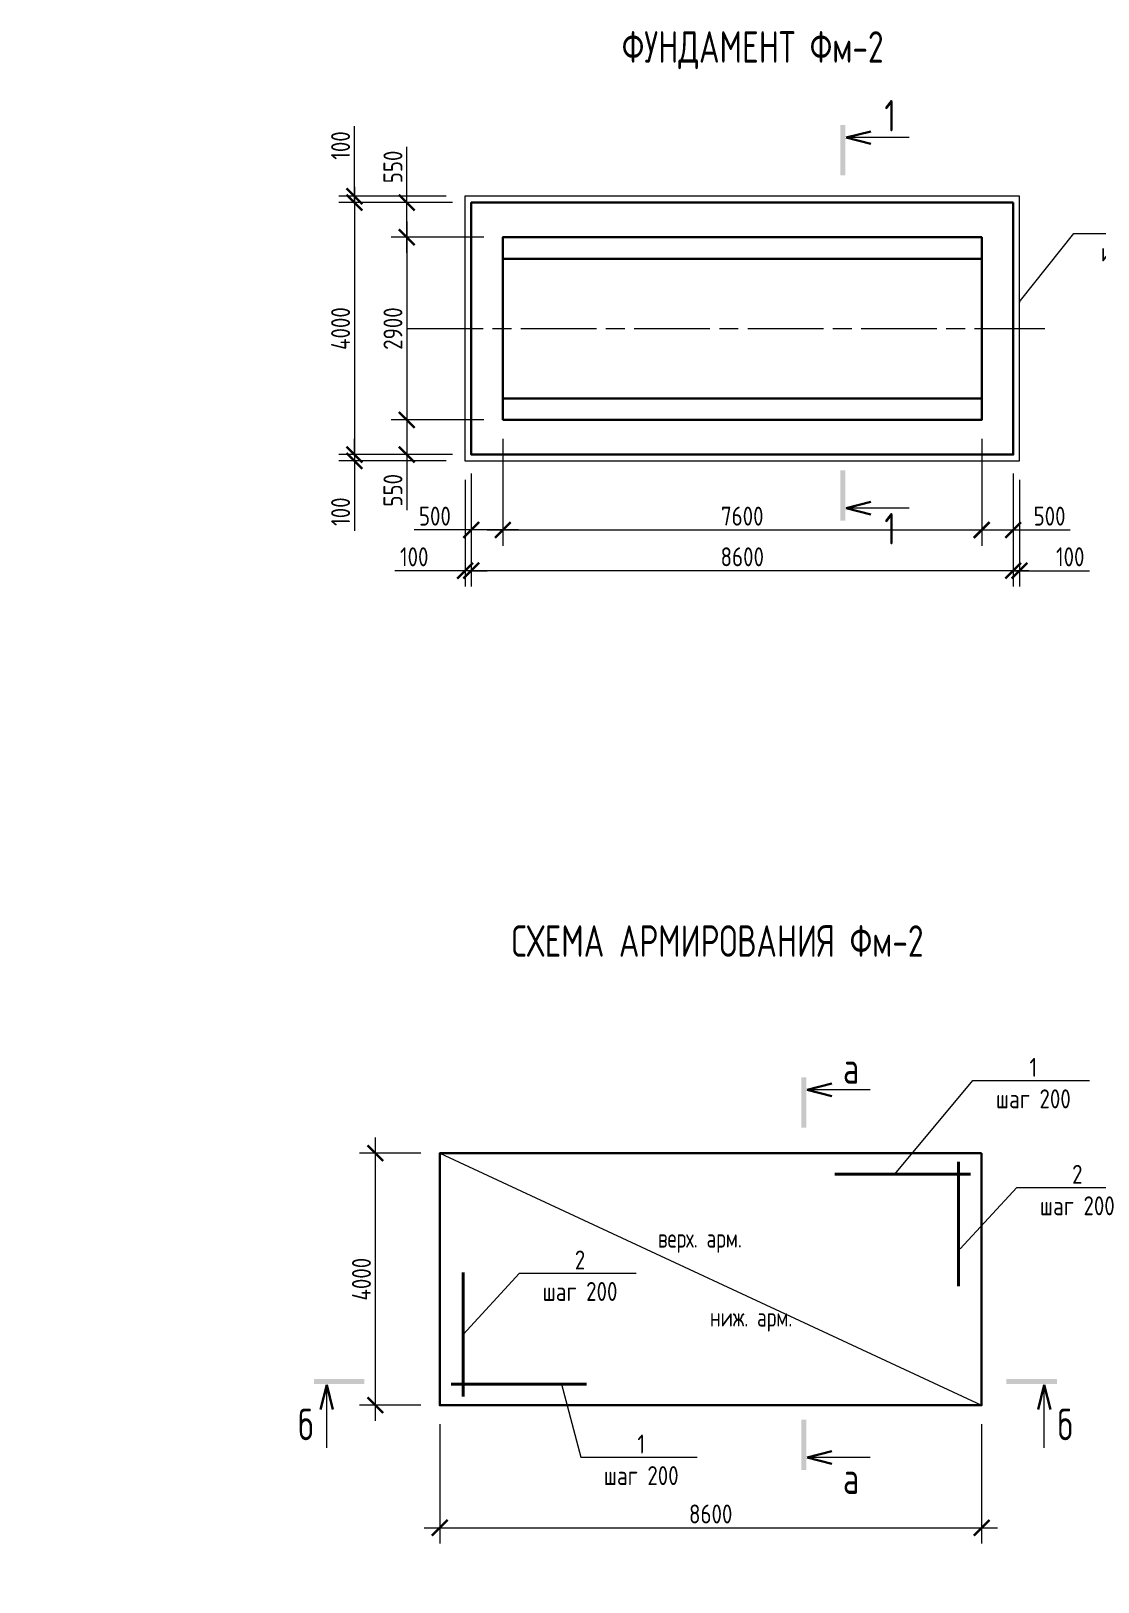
# Model space of a CAD drawing. Header units: millimetres. Extents: x 20530103 to 31271019, y 32092698 to 33532929.
# Drawn here: x 26318599 to 26335532, y 33004966 to 33029586 of the extents above; entities that cross this region are included whole.
import ezdxf
from ezdxf import colors
from ezdxf.entities.mleader import LeaderData, LeaderLine
from ezdxf.enums import TextEntityAlignment as Align
from ezdxf.lldxf.tags import DXFTag
from ezdxf.math import Vec2, Vec3

# ---------------------------------------------------------------- set-up
doc = ezdxf.new("R2010")
doc.units = ezdxf.units.MM
doc.linetypes.add('AM_ISO08W050', pattern=[18, 12, -1.5, 3, -1.5])
doc.styles.add('GOST 2.304', font='GOST.TTF')
tags = doc.linetypes.add('5-2', pattern=[3.5, 2.5, -1]).pattern_tags.tags
tags[6:7] = [DXFTag(74, 4), DXFTag(75, 0), DXFTag(340, '0'), DXFTag(46, 1.0), DXFTag(50, 0.0), DXFTag(44, 0.0), DXFTag(45, 0.0)]
tags[4:5] = [DXFTag(74, 4), DXFTag(75, 0), DXFTag(340, '0'), DXFTag(46, 1.0), DXFTag(50, 0.0), DXFTag(44, 0.0), DXFTag(45, 0.0)]
doc.dimstyles.new('м20', dxfattribs={"dimscale": 100, "dimtxt": 3, "dimasz": 2.5, "dimexe": 2.5, "dimexo": 3, "dimgap": 0.7, "dimtad": 1, "dimdec": 0, "dimlfac": 0.2, "dimtxsty": 'GOST 2.304', "dimblk": 'ARCHTICK', "dimcen": 2.5, "dimdle": 2.5, "dimclrd": 7, "dimclre": 7, "dimclrt": 256, "dimadec": 1, "dimazin": 0, "dimtfac": 1, "dimtdec": 0, "dimtmove": 0, "dimatfit": 3, "dimldrblk": 'NONE', "dimfxl": 1, "dimlwd": 20, "dimlwe": 20, "dimarcsym": 0})

# ---------------------------------------------------------------- blocks, each defined once
blk = doc.blocks.new('_None')
blk = doc.blocks.new('_ArchTick')
at = {"color": 0, "linetype": 'ByBlock', "const_width": 0.15}
blk.add_lwpolyline([(-0.5, -0.5), (0.5, 0.5)], dxfattribs=at)
blk = doc.blocks.new('*D371')
at = {"color": 7, "linetype": 'Continuous', "lineweight": 20, "transparency": 16777216}
for p, q in [((26324063, 33012023), (26324063, 33007523)), ((26324786, 33011773), (26323813, 33011773)), ((26324786, 33007773), (26323813, 33007773))]:
    blk.add_line(p, q, dxfattribs=at)
at = {"color": 7, "linetype": 'Continuous', "lineweight": 20, "transparency": 16777216, "xscale": 250, "yscale": 250, "zscale": 250}
for p, rotation in [((26324063, 33011773), 90), ((26324063, 33007773), 270)]:
    blk.add_blockref('_ArchTick', p, dxfattribs=dict(at, rotation=rotation))
at = {"color": 7, "linetype": 'Continuous', "lineweight": 20, "transparency": 16777216, "insert": (26323843, 33009773), "char_height": 300, "attachment_point": 5, "rotation": 90, "style": 'GOST 2.304'}
blk.add_mtext('4000', dxfattribs=at)
blk = doc.blocks.new('*D372')
at = {"color": 7, "linetype": 'Continuous', "lineweight": 20, "transparency": 16777216}
for p, q in [((26325086, 33007473), (26325086, 33005576)), ((26333686, 33007473), (26333686, 33005576)), ((26324836, 33005826), (26333936, 33005826))]:
    blk.add_line(p, q, dxfattribs=at)
at = {"color": 7, "linetype": 'Continuous', "lineweight": 20, "transparency": 16777216, "xscale": 250, "yscale": 250, "zscale": 250, "rotation": 180}
blk.add_blockref('_ArchTick', (26325086, 33005826), dxfattribs=at)
at = {"color": 7, "linetype": 'Continuous', "lineweight": 20, "transparency": 16777216, "xscale": 250, "yscale": 250, "zscale": 250}
blk.add_blockref('_ArchTick', (26333686, 33005826), dxfattribs=at)
at = {"color": 7, "linetype": 'Continuous', "lineweight": 20, "transparency": 16777216, "insert": (26329386, 33006046), "char_height": 300, "attachment_point": 5, "style": 'GOST 2.304'}
blk.add_mtext('8600', dxfattribs=at)
blk = doc.blocks.new('*D384')
at = {"color": 7, "linetype": 'Continuous', "lineweight": 20, "transparency": 16777216}
for p, q in [((26323732, 33027113), (26323732, 33022613)), ((26325287, 33026863), (26323482, 33026863)), ((26325287, 33022863), (26323482, 33022863))]:
    blk.add_line(p, q, dxfattribs=at)
at = {"color": 7, "linetype": 'Continuous', "lineweight": 20, "transparency": 16777216, "xscale": 250, "yscale": 250, "zscale": 250}
for p, rotation in [((26323732, 33026863), 90), ((26323732, 33022863), 270)]:
    blk.add_blockref('_ArchTick', p, dxfattribs=dict(at, rotation=rotation))
at = {"color": 7, "linetype": 'Continuous', "lineweight": 20, "transparency": 16777216, "insert": (26323512, 33024863), "char_height": 300, "attachment_point": 5, "rotation": 90, "style": 'GOST 2.304'}
blk.add_mtext('4000', dxfattribs=at)
blk = doc.blocks.new('*D385')
at = {"color": 7, "linetype": 'Continuous', "lineweight": 20, "transparency": 16777216}
for p, q in [((26324563, 33026863), (26324563, 33027746)), ((26325287, 33026863), (26324313, 33026863)), ((26324563, 33026063), (26324563, 33026863)), ((26325787, 33026313), (26324313, 33026313))]:
    blk.add_line(p, q, dxfattribs=at)
at = {"color": 7, "linetype": 'Continuous', "lineweight": 20, "transparency": 16777216, "xscale": 250, "yscale": 250, "zscale": 250}
for p, rotation in [((26324563, 33026863), 90), ((26324563, 33026313), 270)]:
    blk.add_blockref('_ArchTick', p, dxfattribs=dict(at, rotation=rotation))
at = {"color": 7, "linetype": 'Continuous', "lineweight": 20, "transparency": 16777216, "insert": (26324343, 33027429), "char_height": 300, "attachment_point": 5, "rotation": 90, "style": 'GOST 2.304'}
blk.add_mtext('550', dxfattribs=at)
blk = doc.blocks.new('*D386')
at = {"color": 7, "linetype": 'Continuous', "lineweight": 20, "transparency": 16777216}
for p, q in [((26324563, 33026563), (26324563, 33023163)), ((26325787, 33026313), (26324313, 33026313)), ((26325787, 33023413), (26324313, 33023413))]:
    blk.add_line(p, q, dxfattribs=at)
at = {"color": 7, "linetype": 'Continuous', "lineweight": 20, "transparency": 16777216, "xscale": 250, "yscale": 250, "zscale": 250}
for p, rotation in [((26324563, 33026313), 90), ((26324563, 33023413), 270)]:
    blk.add_blockref('_ArchTick', p, dxfattribs=dict(at, rotation=rotation))
at = {"color": 7, "linetype": 'Continuous', "lineweight": 20, "transparency": 16777216, "insert": (26324343, 33024863), "char_height": 300, "attachment_point": 5, "rotation": 90, "style": 'GOST 2.304'}
blk.add_mtext('2900', dxfattribs=at)
blk = doc.blocks.new('*D387')
at = {"color": 7, "linetype": 'Continuous', "lineweight": 20, "transparency": 16777216}
for p, q in [((26324563, 33023663), (26324563, 33022863)), ((26325787, 33023413), (26324313, 33023413)), ((26325287, 33022863), (26324313, 33022863)), ((26324563, 33022863), (26324563, 33021980))]:
    blk.add_line(p, q, dxfattribs=at)
at = {"color": 7, "linetype": 'Continuous', "lineweight": 20, "transparency": 16777216, "xscale": 250, "yscale": 250, "zscale": 250}
for p, rotation in [((26324563, 33023413), 90), ((26324563, 33022863), 270)]:
    blk.add_blockref('_ArchTick', p, dxfattribs=dict(at, rotation=rotation))
at = {"color": 7, "linetype": 'Continuous', "lineweight": 20, "transparency": 16777216, "insert": (26324343, 33022296), "char_height": 300, "attachment_point": 5, "rotation": 90, "style": 'GOST 2.304'}
blk.add_mtext('550', dxfattribs=at)
blk = doc.blocks.new('*D388')
at = {"color": 7, "linetype": 'Continuous', "lineweight": 20, "transparency": 16777216}
for p, q in [((26325587, 33022563), (26325587, 33020770)), ((26334187, 33022563), (26334187, 33020770)), ((26334437, 33021020), (26325337, 33021020))]:
    blk.add_line(p, q, dxfattribs=at)
at = {"color": 7, "linetype": 'Continuous', "lineweight": 20, "transparency": 16777216, "xscale": 250, "yscale": 250, "zscale": 250, "rotation": 180}
blk.add_blockref('_ArchTick', (26325587, 33021020), dxfattribs=at)
at = {"color": 7, "linetype": 'Continuous', "lineweight": 20, "transparency": 16777216, "xscale": 250, "yscale": 250, "zscale": 250}
blk.add_blockref('_ArchTick', (26334187, 33021020), dxfattribs=at)
at = {"color": 7, "linetype": 'Continuous', "lineweight": 20, "transparency": 16777216, "insert": (26329887, 33021240), "char_height": 300, "attachment_point": 5, "style": 'GOST 2.304'}
blk.add_mtext('8600', dxfattribs=at)
blk = doc.blocks.new('*D389')
at = {"color": 7, "linetype": 'Continuous', "lineweight": 20, "transparency": 16777216}
for p, q in [((26326087, 33023113), (26326087, 33021416)), ((26325587, 33022563), (26325587, 33021416)), ((26325587, 33021666), (26324682, 33021666)), ((26326337, 33021666), (26325587, 33021666))]:
    blk.add_line(p, q, dxfattribs=at)
at = {"color": 7, "linetype": 'Continuous', "lineweight": 20, "transparency": 16777216, "xscale": 250, "yscale": 250, "zscale": 250, "rotation": 180}
blk.add_blockref('_ArchTick', (26325587, 33021666), dxfattribs=at)
at = {"color": 7, "linetype": 'Continuous', "lineweight": 20, "transparency": 16777216, "xscale": 250, "yscale": 250, "zscale": 250}
blk.add_blockref('_ArchTick', (26326087, 33021666), dxfattribs=at)
at = {"color": 7, "linetype": 'Continuous', "lineweight": 20, "transparency": 16777216, "insert": (26325009, 33021886), "char_height": 300, "attachment_point": 5, "style": 'GOST 2.304'}
blk.add_mtext('500', dxfattribs=at)
blk = doc.blocks.new('*D390')
at = {"color": 7, "linetype": 'Continuous', "lineweight": 20, "transparency": 16777216}
for p, q in [((26326087, 33023113), (26326087, 33021416)), ((26333687, 33023113), (26333687, 33021416)), ((26325837, 33021666), (26333937, 33021666))]:
    blk.add_line(p, q, dxfattribs=at)
at = {"color": 7, "linetype": 'Continuous', "lineweight": 20, "transparency": 16777216, "xscale": 250, "yscale": 250, "zscale": 250, "rotation": 180}
blk.add_blockref('_ArchTick', (26326087, 33021666), dxfattribs=at)
at = {"color": 7, "linetype": 'Continuous', "lineweight": 20, "transparency": 16777216, "xscale": 250, "yscale": 250, "zscale": 250}
blk.add_blockref('_ArchTick', (26333687, 33021666), dxfattribs=at)
at = {"color": 7, "linetype": 'Continuous', "lineweight": 20, "transparency": 16777216, "insert": (26329887, 33021886), "char_height": 300, "attachment_point": 5, "style": 'GOST 2.304'}
blk.add_mtext('7600', dxfattribs=at)
blk = doc.blocks.new('*D391')
at = {"color": 7, "linetype": 'Continuous', "lineweight": 20, "transparency": 16777216}
for p, q in [((26333687, 33023113), (26333687, 33021416)), ((26334187, 33022563), (26334187, 33021416)), ((26333437, 33021666), (26334187, 33021666)), ((26334187, 33021666), (26335091, 33021666))]:
    blk.add_line(p, q, dxfattribs=at)
at = {"color": 7, "linetype": 'Continuous', "lineweight": 20, "transparency": 16777216, "xscale": 250, "yscale": 250, "zscale": 250, "rotation": 180}
blk.add_blockref('_ArchTick', (26333687, 33021666), dxfattribs=at)
at = {"color": 7, "linetype": 'Continuous', "lineweight": 20, "transparency": 16777216, "xscale": 250, "yscale": 250, "zscale": 250}
blk.add_blockref('_ArchTick', (26334187, 33021666), dxfattribs=at)
at = {"color": 7, "linetype": 'Continuous', "lineweight": 20, "transparency": 16777216, "insert": (26334764, 33021886), "char_height": 300, "attachment_point": 5, "style": 'GOST 2.304'}
blk.add_mtext('500', dxfattribs=at)
blk = doc.blocks.new('*D392')
at = {"color": 7, "linetype": 'Continuous', "lineweight": 20, "transparency": 16777216}
for p, q in [((26323732, 33022863), (26323732, 33023113)), ((26325287, 33022863), (26323482, 33022863)), ((26323732, 33022863), (26323732, 33022763)), ((26325187, 33022763), (26323482, 33022763)), ((26323732, 33022763), (26323732, 33021652))]:
    blk.add_line(p, q, dxfattribs=at)
at = {"color": 7, "linetype": 'Continuous', "lineweight": 20, "transparency": 16777216, "xscale": 250, "yscale": 250, "zscale": 250}
for p, rotation in [((26323732, 33022863), 270), ((26323732, 33022763), 90)]:
    blk.add_blockref('_ArchTick', p, dxfattribs=dict(at, rotation=rotation))
at = {"color": 7, "linetype": 'Continuous', "lineweight": 20, "transparency": 16777216, "insert": (26323512, 33021957), "char_height": 300, "attachment_point": 5, "rotation": 90, "style": 'GOST 2.304'}
blk.add_mtext('100', dxfattribs=at)
blk = doc.blocks.new('*D393')
at = {"color": 7, "linetype": 'Continuous', "lineweight": 20, "transparency": 16777216}
for p, q in [((26325487, 33022463), (26325487, 33020770)), ((26325587, 33022563), (26325587, 33020770)), ((26325487, 33021020), (26324375, 33021020)), ((26325587, 33021020), (26325487, 33021020)), ((26325587, 33021020), (26325837, 33021020))]:
    blk.add_line(p, q, dxfattribs=at)
at = {"color": 7, "linetype": 'Continuous', "lineweight": 20, "transparency": 16777216, "xscale": 250, "yscale": 250, "zscale": 250}
blk.add_blockref('_ArchTick', (26325487, 33021020), dxfattribs=at)
at = {"color": 7, "linetype": 'Continuous', "lineweight": 20, "transparency": 16777216, "xscale": 250, "yscale": 250, "zscale": 250, "rotation": 180}
blk.add_blockref('_ArchTick', (26325587, 33021020), dxfattribs=at)
at = {"color": 7, "linetype": 'Continuous', "lineweight": 20, "transparency": 16777216, "insert": (26324681, 33021240), "char_height": 300, "attachment_point": 5, "style": 'GOST 2.304'}
blk.add_mtext('100', dxfattribs=at)
blk = doc.blocks.new('*D394')
at = {"color": 7, "linetype": 'Continuous', "lineweight": 20, "transparency": 16777216}
for p, q in [((26334187, 33022563), (26334187, 33020770)), ((26334287, 33022463), (26334287, 33020770)), ((26334187, 33021020), (26333937, 33021020)), ((26334187, 33021020), (26334287, 33021020)), ((26334287, 33021020), (26335398, 33021020))]:
    blk.add_line(p, q, dxfattribs=at)
at = {"color": 7, "linetype": 'Continuous', "lineweight": 20, "transparency": 16777216, "xscale": 250, "yscale": 250, "zscale": 250}
blk.add_blockref('_ArchTick', (26334187, 33021020), dxfattribs=at)
at = {"color": 7, "linetype": 'Continuous', "lineweight": 20, "transparency": 16777216, "xscale": 250, "yscale": 250, "zscale": 250, "rotation": 180}
blk.add_blockref('_ArchTick', (26334287, 33021020), dxfattribs=at)
at = {"color": 7, "linetype": 'Continuous', "lineweight": 20, "transparency": 16777216, "insert": (26335092, 33021240), "char_height": 300, "attachment_point": 5, "style": 'GOST 2.304'}
blk.add_mtext('100', dxfattribs=at)
blk = doc.blocks.new('_Dot')
at = {"color": 0, "linetype": 'ByBlock', "lineweight": -2}
blk.add_line((-0.5, 0), (-1, 0), dxfattribs=at)
at = {"color": 0, "linetype": 'ByBlock', "const_width": 0.5}
blk.add_lwpolyline([(-0.25, 0, 1), (0.25, 0, 1)], format="xyb", close=True, dxfattribs=at)
blk = doc.blocks.new('*D404')
at = {"color": 7, "linetype": 'Continuous', "lineweight": 20, "transparency": 16777216}
for p, q in [((26323732, 33026963), (26323732, 33028074)), ((26325187, 33026963), (26323482, 33026963)), ((26325287, 33026863), (26323482, 33026863)), ((26323732, 33026863), (26323732, 33026963)), ((26323732, 33026863), (26323732, 33026613))]:
    blk.add_line(p, q, dxfattribs=at)
at = {"color": 7, "linetype": 'Continuous', "lineweight": 20, "transparency": 16777216, "xscale": 250, "yscale": 250, "zscale": 250}
for p, rotation in [((26323732, 33026963), 270), ((26323732, 33026863), 90)]:
    blk.add_blockref('_ArchTick', p, dxfattribs=dict(at, rotation=rotation))
at = {"color": 7, "linetype": 'Continuous', "lineweight": 20, "transparency": 16777216, "insert": (26323512, 33027769), "char_height": 300, "attachment_point": 5, "rotation": 90, "style": 'GOST 2.304'}
blk.add_mtext('100', dxfattribs=at)

msp = doc.modelspace()

# ---------------------------------------------------------------- hatches: boundary and pattern name
at = {"linetype": 'Continuous', "lineweight": 20}
h = msp.add_hatch(color=7, dxfattribs=at)
h.dxf.hatch_style = 1
h.paths.add_polyline_path([(26331444.9936, 33028093.6786), (26331524.9936, 33028093.6786), (26331524.9936, 33027293.6786), (26331444.9936, 33027293.6786)])
h = msp.add_hatch(color=7, dxfattribs=at)
h.dxf.hatch_style = 1
h.paths.add_polyline_path([(26331444.9936, 33021812.0293), (26331524.9936, 33021812.0293), (26331524.9936, 33022612.0293), (26331444.9936, 33022612.0293)])
h = msp.add_hatch(color=7, dxfattribs=at)
h.dxf.hatch_style = 1
h.paths.add_polyline_path([(26330824.0977, 33012978.0532), (26330904.0977, 33012978.0532), (26330904.0977, 33012178.0532), (26330824.0977, 33012178.0532)])
h = msp.add_hatch(color=7, dxfattribs=at)
h.dxf.hatch_style = 1
h.paths.add_polyline_path([(26323091.6163, 33008188.0594), (26323091.6163, 33008108.0594), (26323891.6163, 33008108.0594), (26323891.6163, 33008188.0594)])
h = msp.add_hatch(color=7, dxfattribs=at)
h.dxf.hatch_style = 1
h.paths.add_polyline_path([(26334880.5902, 33008188.0594), (26334880.5902, 33008108.0594), (26334080.5902, 33008108.0594), (26334080.5902, 33008188.0594)])
h = msp.add_hatch(color=7, dxfattribs=at)
h.dxf.hatch_style = 1
h.paths.add_polyline_path([(26330824.0977, 33006742.1334), (26330904.0977, 33006742.1334), (26330904.0977, 33007542.1334), (26330824.0977, 33007542.1334)])

# ---------------------------------------------------------------- linework, layer by layer
at = {"color": 7, "linetype": 'Continuous', "lineweight": 30}
for p, q in [((26331535.3898, 33027893.6786), (26331927.5337, 33027993.6786)), ((26331535.3898, 33027893.6786), (26331927.5337, 33027793.6786)), ((26331535.3898, 33022012.0293), (26331927.5337, 33022112.0293)), ((26331535.3898, 33022012.0293), (26331927.5337, 33021912.0293)), ((26330914.494, 33012778.0532), (26331306.6378, 33012878.0532)), ((26330914.494, 33012778.0532), (26331306.6378, 33012678.0532)), ((26323291.6163, 33008097.6631), (26323191.6163, 33007705.5193)), ((26323291.6163, 33008097.6631), (26323391.6163, 33007705.5193)), ((26334680.5902, 33008097.6631), (26334580.5902, 33007705.5193)), ((26334680.5902, 33008097.6631), (26334780.5902, 33007705.5193)), ((26330914.494, 33006942.1334), (26331306.6378, 33007042.1334)), ((26330914.494, 33006942.1334), (26331306.6378, 33006842.1334))]:
    msp.add_line(p, q, dxfattribs=at)
at = {"color": 7, "linetype": 'Continuous', "lineweight": 20}
for p, q in [((26332535.3898, 33027893.6786), (26331535.3898, 33027893.6786)), ((26332535.3898, 33022012.0293), (26331535.3898, 33022012.0293)), ((26331914.494, 33012778.0532), (26330914.494, 33012778.0532)), ((26323291.6163, 33007097.6631), (26323291.6163, 33008097.6631)), ((26334680.5902, 33007097.6631), (26334680.5902, 33008097.6631)), ((26331914.494, 33006942.1334), (26330914.494, 33006942.1334))]:
    msp.add_line(p, q, dxfattribs=at)
at = {"color": 1, "linetype": 'AM_ISO08W050', "lineweight": 20, "ltscale": 100}
msp.add_line((26324573.9373, 33024862.9512), (26334690.0767, 33024862.9512), dxfattribs=at)
at = {"color": 7, "linetype": '5-2', "lineweight": 20, "ltscale": 100}
msp.add_line((26325086.3981, 33011772.6399), (26333686.3981, 33007772.6474), dxfattribs=at)
at = {"color": 7, "linetype": 'Continuous', "lineweight": 40}
for p, q in [((26333317.3347, 33009664.2726), (26333317.3347, 33011634.1053)), ((26333507.2762, 33011438.7735), (26331356.9613, 33011438.7735)), ((26325455.4616, 33009881.0146), (26325455.4616, 33007911.1819)), ((26325265.5201, 33008106.5138), (26327415.8349, 33008106.5138))]:
    msp.add_line(p, q, dxfattribs=at)
at = {"color": 7, "linetype": 'Continuous', "lineweight": 20}
msp.add_lwpolyline([(26325486.6725, 33026962.9373), (26325486.6756, 33022762.9725), (26334286.6756, 33022762.9499), (26334286.6756, 33026962.9344), (26325486.6725, 33026962.9373)], dxfattribs=at)
at = {"color": 7, "linetype": 'Continuous', "lineweight": 30}
for points in [[(26334186.6756, 33026862.9399), (26325586.6756, 33026862.9357), (26325586.6756, 33022862.9725), (26334186.6756, 33022862.9555), (26334186.6756, 33026862.9399)], [(26333686.3981, 33011772.6399), (26325086.3981, 33011772.6399), (26325086.3981, 33007772.6555), (26333686.3981, 33007772.6474), (26333686.3981, 33011772.6317)]]:
    msp.add_lwpolyline(points, dxfattribs=at)
for points in [[(26326086.6724, 33023412.9512), (26326086.6724, 33026312.9512), (26333686.6724, 33026312.9512), (26333686.6724, 33023412.9512)], [(26326086.6724, 33023754.4329), (26326086.6724, 33025971.4694), (26333686.6724, 33025971.4694), (26333686.6724, 33023754.4329)]]:
    msp.add_lwpolyline(points, close=True, dxfattribs=at)

# ---------------------------------------------------------------- texts
at = {"color": 7, "lineweight": 20, "style": 'GOST 2.304', "width": 0.9}
for s, p in [('ФУНДАМЕНТ Фм-2', (26330052.1051, 33029083.0941)), ('1', (26332234.3955, 33027991.4897)), ('1', (26332234.3955, 33021434.929)), ('СХЕМА АРМИРОВАНИЯ Фм-2', (26329494.3234, 33014890.6408)), ('а', (26331613.4996, 33012875.8642)), ('б', (26322960.3186, 33007216.6632)), ('б', (26335011.8878, 33007216.6632)), ('а', (26331613.4996, 33006365.0331))]:
    msp.add_text(s, height=500, dxfattribs=at).set_placement(p, align=Align.CENTER)
at = {"color": 7, "lineweight": 25, "style": 'GOST 2.304', "width": 0.9}
for s, p in [('верх. арм.', (26329215.4835, 33010183.757)), ('ниж. арм.', (26330028.9294, 33008931.1786))]:
    msp.add_text(s, height=300, dxfattribs=at).set_placement(p, align=Align.BOTTOM_CENTER)

# ---------------------------------------------------------------- dimensions: what is measured, and where the dimension line sits
at = {"color": 7, "linetype": 'Continuous', "lineweight": 20}
for base, p1, p2, picture, middle in [((26323731.5658, 33026962.9373), (26325586.6756, 33026862.9357), (26325486.6725, 33026962.9373), '*D404', (26323511.5658, 33027768.6516)), ((26324563.1501, 33026862.9357), (26326086.6756, 33026312.9512), (26325586.6756, 33026862.9357), '*D385', (26324343.1501, 33027429.4714)), ((26323731.5658, 33022862.9725), (26325586.6756, 33026862.9357), (26325586.6756, 33022862.9725), '*D384', (26323511.5658, 33024862.9541)), ((26324563.1501, 33023412.9512), (26326086.6756, 33026312.9512), (26326086.6724, 33023412.9512), '*D386', (26324343.1501, 33024862.9512)), ((26324563.1501, 33022862.9725), (26326086.6724, 33023412.9512), (26325586.6756, 33022862.9725), '*D387', (26324343.1501, 33022296.4368)), ((26323731.5658, 33022762.9725), (26325586.6756, 33022862.9725), (26325486.6756, 33022762.9725), '*D392', (26323511.5658, 33021957.2582)), ((26324062.8726, 33007772.6555), (26325086.3981, 33011772.6399), (26325086.3981, 33007772.6555), '*D371', (26323842.8726, 33009772.6477))]:
    dim = msp.add_linear_dim(base=base, p1=p1, p2=p2, angle=90, dimstyle='м20', override={"dimlfac": 1, "dimclrt": 7}, dxfattribs=at)
    dim.commit()
    dim.dimension.update_dxf_attribs({"geometry": picture, "text_midpoint": middle})
for base, p1, p2, picture, middle in [((26325586.6756, 33021666.4725), (26326086.6724, 33023412.9512), (26325586.6756, 33022862.9725), '*D389', (26325009.4256, 33021886.4725)), ((26333686.6724, 33021666.4725), (26326086.6724, 33023412.9512), (26333686.6724, 33023412.9512), '*D390', (26329886.6724, 33021886.4725)), ((26334186.6756, 33021666.4725), (26333686.6724, 33023412.9512), (26334186.6756, 33022862.9643), '*D391', (26334763.9256, 33021886.4725)), ((26325486.6756, 33021019.9726), (26325586.6756, 33022862.9725), (26325486.6756, 33022762.9725), '*D393', (26324680.9613, 33021239.9726)), ((26325586.6756, 33021019.9726), (26334186.6756, 33022862.9643), (26325586.6756, 33022862.9725), '*D388', (26329886.6756, 33021239.9726)), ((26334286.6756, 33021019.9726), (26334186.6756, 33022862.9643), (26334286.6756, 33022762.9725), '*D394', (26335092.3899, 33021239.9726)), ((26333686.3981, 33005826.1556), (26325086.3981, 33007772.6555), (26333686.3981, 33007772.6474), '*D372', (26329386.3981, 33006046.1556))]:
    dim = msp.add_linear_dim(base=base, p1=p1, p2=p2, dimstyle='м20', override={"dimlfac": 1, "dimclrt": 7}, dxfattribs=at)
    dim.commit()
    dim.dimension.update_dxf_attribs({"geometry": picture, "text_midpoint": middle})

# ---------------------------------------------------------------- leaders
ml = msp.add_multileader_mtext('Standard', dxfattribs=at)
ml.set_content('Болт распорный монтажный\\P (в комплекте поставки)', color=84, style='GOST 2.304')
ml.set_leader_properties(linetype='Continuous', lineweight=20)
ml.set_arrow_properties(name='NONE')
ml.build(insert=Vec2(0, 0))
ml.multileader.update_dxf_attribs({"text_left_attachment_type": 6, "text_right_attachment_type": 6, "dogleg_length": 3, "arrow_head_size": 30, "scale": 100})
ctx = ml.context
ctx.base_point, ctx.scale, ctx.char_height, ctx.arrow_head_size, ctx.landing_gap_size, ctx.plane_origin = Vec3(26206845.6976, 33027486.131), 100, 300, 30, 0, Vec3(26204689.7208, 33026519.1385)
ctx.left_attachment, ctx.right_attachment = 6, 6
notes = []
notes.append((ctx, [(0, (1, 1, 0), (26206545.6976, 33027486.131), (1, 0), 300, [(0, [(26204276.9498, 33025232.8517)], 0, [])])]))
ctx.mtext.insert, ctx.mtext.width, ctx.mtext.defined_height, ctx.mtext.flow_direction = Vec3(26206845.6976, 33027846.131), 5663.07798, 1542.8226, 5
ml = msp.add_multileader_mtext('Standard', dxfattribs=at)
ml.set_content('{\\C7;Подготовка\\Pиз бетона кл. В10}', color=84, style='GOST 2.304')
ml.set_leader_properties(linetype='Continuous', lineweight=20)
ml.set_arrow_properties(name='DOT')
ml.build(insert=Vec2(0, 0))
ml.multileader.update_dxf_attribs({"text_left_attachment_type": 6, "text_right_attachment_type": 6, "dogleg_length": 3, "arrow_head_size": 30, "scale": 100})
ctx = ml.context
ctx.base_point, ctx.scale, ctx.char_height, ctx.arrow_head_size, ctx.landing_gap_size, ctx.plane_origin = Vec3(26335448.6227, 33026369.905), 100, 300, 30, 0, Vec3(26336681.2669, 33034175.4898)
ctx.left_attachment, ctx.right_attachment, ctx.text_align_type = 6, 6, 1
notes.append((ctx, [(0, (1, 1, 0), (26335148.6227, 33026369.905), (1, 0), 300, [(0, [(26334286.6756, 33025286.4779)], 0, [])])]))
ctx.mtext.insert, ctx.mtext.alignment, ctx.mtext.flow_direction = Vec3(26336942.5896, 33026729.905), 2, 5
ml = msp.add_multileader_mtext('Standard', dxfattribs=at)
ml.set_content('{\\C7;Шов бетонирования}', color=84, style='GOST 2.304')
ml.set_leader_properties(linetype='Continuous', lineweight=20)
ml.set_arrow_properties(name='NONE')
ml.build(insert=Vec2(0, 0))
ml.multileader.update_dxf_attribs({"text_left_attachment_type": 6, "text_right_attachment_type": 6, "dogleg_length": 3, "arrow_head_size": 30, "scale": 100})
ctx = ml.context
ctx.base_point, ctx.scale, ctx.char_height, ctx.arrow_head_size, ctx.landing_gap_size, ctx.plane_origin = Vec3(26353881.553, 33023186.1696), 100, 300, 30, 0, Vec3(26356159.1458, 33021762.3859)
ctx.left_attachment, ctx.right_attachment, ctx.text_align_type = 6, 6, 1
notes.append((ctx, [(1, (1, 1, 0), (26353581.553, 33023186.1696), (1, 0), 300, [(0, [(26352654.1138, 33018490.8763)], 0, [])])]))
ctx.mtext.insert, ctx.mtext.width, ctx.mtext.alignment, ctx.mtext.flow_direction = Vec3(26355188.4969, 33023561.1696), 2732.348637, 2, 5
ml = msp.add_multileader_mtext('Standard', dxfattribs=at)
ml.set_content('{\\C0;Опорная юбка ёмкости}', color=84, style='GOST 2.304')
ml.set_leader_properties(linetype='Continuous', lineweight=20)
ml.set_arrow_properties(name='NONE')
ml.build(insert=Vec2(0, 0))
ml.multileader.update_dxf_attribs({"text_left_attachment_type": 6, "text_right_attachment_type": 6, "dogleg_length": 3, "arrow_head_size": 30, "scale": 100})
ctx = ml.context
ctx.base_point, ctx.scale, ctx.char_height, ctx.arrow_head_size, ctx.landing_gap_size, ctx.plane_origin = Vec3(26406631.7777, 33014508.6611), 100, 300, 30, 0, Vec3(26419639.1545, 33017685.9325)
ctx.left_attachment, ctx.right_attachment, ctx.text_align_type = 6, 6, 1
notes.append((ctx, [(1, (1, 1, 0), (26406331.7777, 33014508.6611), (1, 0), 300, [(0, [(26404718.6333, 33011728.8502)], 0, [])])]))
ctx.mtext.insert, ctx.mtext.width, ctx.mtext.alignment, ctx.mtext.flow_direction = Vec3(26407799.5277, 33014868.6611), 2823.818146, 2, 5
ml = msp.add_multileader_mtext('Standard', dxfattribs=at)
ml.set_content('{\\C0;Опорная юбка ёмкости}', color=84, style='GOST 2.304')
ml.set_leader_properties(linetype='Continuous', lineweight=20)
ml.set_arrow_properties(name='NONE')
ml.build(insert=Vec2(0, 0))
ml.multileader.update_dxf_attribs({"text_left_attachment_type": 6, "text_right_attachment_type": 6, "dogleg_length": 3, "arrow_head_size": 30, "scale": 100})
ctx = ml.context
ctx.base_point, ctx.scale, ctx.char_height, ctx.arrow_head_size, ctx.landing_gap_size, ctx.plane_origin = Vec3(26217673.5249, 33014341.814), 100, 300, 30, 0, Vec3(26230680.9017, 33017519.0854)
ctx.left_attachment, ctx.right_attachment, ctx.text_align_type = 6, 6, 1
notes.append((ctx, [(1, (1, 1, 0), (26217373.5249, 33014341.814), (1, 0), 300, [(0, [(26215760.3806, 33011562.0031)], 0, [])])]))
ctx.mtext.insert, ctx.mtext.width, ctx.mtext.alignment, ctx.mtext.flow_direction = Vec3(26218841.2749, 33014701.814), 2823.818146, 2, 5
ml = msp.add_multileader_mtext('Standard', dxfattribs=at)
ml.set_content('{\\C0;Опорная юбка ёмкости}', color=84, style='GOST 2.304')
ml.set_leader_properties(linetype='Continuous', lineweight=20)
ml.set_arrow_properties(name='NONE')
ml.build(insert=Vec2(0, 0))
ml.multileader.update_dxf_attribs({"text_left_attachment_type": 6, "text_right_attachment_type": 6, "dogleg_length": 3, "arrow_head_size": 30, "scale": 100})
ctx = ml.context
ctx.base_point, ctx.scale, ctx.char_height, ctx.arrow_head_size, ctx.landing_gap_size, ctx.plane_origin = Vec3(26472736.9875, 33014125.0565), 100, 300, 30, 0, Vec3(26485744.3643, 33017302.3278)
ctx.left_attachment, ctx.right_attachment, ctx.text_align_type = 6, 6, 1
notes.append((ctx, [(1, (1, 1, 0), (26472436.9875, 33014125.0565), (1, 0), 300, [(0, [(26470823.8431, 33011345.2456)], 0, [])])]))
ctx.mtext.insert, ctx.mtext.width, ctx.mtext.alignment, ctx.mtext.flow_direction = Vec3(26473904.7375, 33014485.0565), 2823.818146, 2, 5
ml = msp.add_multileader_mtext('Standard', dxfattribs=at)
ml.set_content('{\\C7;1\\Pшаг 200}', color=84, style='GOST 2.304')
ml.set_leader_properties(linetype='Continuous', lineweight=20)
ml.set_arrow_properties(name='NONE')
ml.build(insert=Vec2(0, 0))
ml.multileader.update_dxf_attribs({"text_left_attachment_type": 6, "text_right_attachment_type": 6, "dogleg_length": 3, "arrow_head_size": 30, "scale": 100})
ctx = ml.context
ctx.base_point, ctx.scale, ctx.char_height, ctx.arrow_head_size, ctx.landing_gap_size, ctx.plane_origin = Vec3(26333847.5861, 33012926.2568), 100, 300, 30, 0, Vec3(26329535.5521, 33014639.8419)
ctx.left_attachment, ctx.right_attachment, ctx.text_align_type = 6, 6, 1
notes.append((ctx, [(0, (1, 1, 0), (26333547.5861, 33012926.2568), (1, 0), 300, [(0, [(26332310.8941, 33011438.7735)], 0, [])])]))
ctx.mtext.insert, ctx.mtext.alignment, ctx.mtext.flow_direction = Vec3(26334506.53, 33013286.2568), 2, 5
ml = msp.add_multileader_mtext('Standard', dxfattribs=at)
ml.set_content('{\\C7;2\\Pшаг 200}', color=84, style='GOST 2.304')
ml.set_leader_properties(linetype='Continuous', lineweight=20)
ml.set_arrow_properties(name='NONE')
ml.build(insert=Vec2(0, 0))
ml.multileader.update_dxf_attribs({"text_left_attachment_type": 6, "text_right_attachment_type": 6, "dogleg_length": 3, "arrow_head_size": 30, "scale": 100})
ctx = ml.context
ctx.base_point, ctx.scale, ctx.char_height, ctx.arrow_head_size, ctx.landing_gap_size, ctx.plane_origin = Vec3(26334545.583, 33011228.15), 100, 300, 30, 0, Vec3(26333663.097, 33012941.7352)
ctx.left_attachment, ctx.right_attachment, ctx.text_align_type = 6, 6, 1
notes.append((ctx, [(0, (1, 1, 0), (26334245.583, 33011228.15), (1, 0), 300, [(0, [(26333347.8183, 33010255.8472)], 0, [])])]))
ctx.mtext.insert, ctx.mtext.alignment, ctx.mtext.flow_direction = Vec3(26335204.5269, 33011588.15), 2, 5
ml = msp.add_multileader_mtext('Standard', dxfattribs=at)
ml.set_content('{\\C7;2\\Pшаг 200}', color=84, style='GOST 2.304')
ml.set_leader_properties(linetype='Continuous', lineweight=20)
ml.set_arrow_properties(name='NONE')
ml.build(insert=Vec2(0, 0))
ml.multileader.update_dxf_attribs({"text_left_attachment_type": 6, "text_right_attachment_type": 6, "dogleg_length": 3, "arrow_head_size": 30, "scale": 100})
ctx = ml.context
ctx.base_point, ctx.scale, ctx.char_height, ctx.arrow_head_size, ctx.landing_gap_size, ctx.plane_origin = Vec3(26326653.2263, 33009868.4011), 100, 300, 30, 0, Vec3(26325770.7403, 33011581.9863)
ctx.left_attachment, ctx.right_attachment, ctx.text_align_type = 6, 6, 1
notes.append((ctx, [(0, (1, 1, 0), (26326353.2263, 33009868.4011), (1, 0), 300, [(0, [(26325455.4616, 33008896.0983)], 0, [])])]))
ctx.mtext.insert, ctx.mtext.alignment, ctx.mtext.flow_direction = Vec3(26327312.1702, 33010228.4011), 2, 5
ml = msp.add_multileader_mtext('Standard', dxfattribs=at)
ml.set_content('{\\C7;1\\Pшаг 200}', color=84, style='GOST 2.304')
ml.set_leader_properties(linetype='Continuous', lineweight=20)
ml.set_arrow_properties(name='NONE')
ml.build(insert=Vec2(0, 0))
ml.multileader.update_dxf_attribs({"text_left_attachment_type": 6, "text_right_attachment_type": 6, "dogleg_length": 3, "arrow_head_size": 30, "scale": 100})
ctx = ml.context
ctx.base_point, ctx.scale, ctx.char_height, ctx.arrow_head_size, ctx.landing_gap_size, ctx.plane_origin = Vec3(26327624.1634, 33006945.5137), 100, 300, 30, 0, Vec3(26325700.2525, 33007484.1459)
ctx.left_attachment, ctx.right_attachment, ctx.text_align_type = 6, 6, 1
notes.append((ctx, [(0, (1, 1, 0), (26327324.1634, 33006945.5137), (1, 0), 300, [(0, [(26327019.6982, 33008106.5138)], 0, [])])]))
ctx.mtext.insert, ctx.mtext.alignment, ctx.mtext.flow_direction = Vec3(26328283.1074, 33007305.5137), 2, 5
ml = msp.add_multileader_mtext('Standard', dxfattribs=at)
ml.set_content('а\\P"лягушка"\\Pшаг не более 800х800', color=7, style='GOST 2.304')
ml.set_leader_properties(linetype='Continuous', lineweight=20)
ml.set_arrow_properties(name='NONE')
ml.build(insert=Vec2(0, 0))
ml.multileader.update_dxf_attribs({"text_left_attachment_type": 6, "text_right_attachment_type": 6, "dogleg_length": 3, "arrow_head_size": 30, "scale": 100})
ctx = ml.context
ctx.base_point, ctx.scale, ctx.char_height, ctx.arrow_head_size, ctx.landing_gap_size, ctx.plane_origin = Vec3(26348428.2226, 33006002.1049), 100, 300, 30, 0, Vec3(26353409.9883, 33005580.4297)
ctx.left_attachment, ctx.right_attachment, ctx.text_align_type = 6, 6, 1
notes.append((ctx, [(0, (1, 1, 0), (26348290.2226, 33006002.1049), (1, 0), 138, [(0, [(26348200.1368, 33006002.1049)], 0, [])])]))
ctx.mtext.insert, ctx.mtext.width, ctx.mtext.alignment, ctx.mtext.flow_direction = Vec3(26349539.4165, 33006362.1049), 2835.083475, 2, 5
for ctx, leaders in notes:
    for number, flags, end, landing, length, lines in leaders:
        leader = LeaderData()
        leader.index, (leader.has_last_leader_line, leader.has_dogleg_vector, leader.attachment_direction) = number, flags
        leader.last_leader_point, leader.dogleg_vector, leader.dogleg_length = Vec3(end), Vec3(landing), length
        for number, points, colour, breaks in lines:
            line = LeaderLine()
            line.index, line.vertices, line.color, line.breaks = number, Vec3.list(points), colors.encode_raw_color(colour), breaks
            leader.lines.append(line)
        ctx.leaders.append(leader)

doc.saveas('drawing.dxf')
